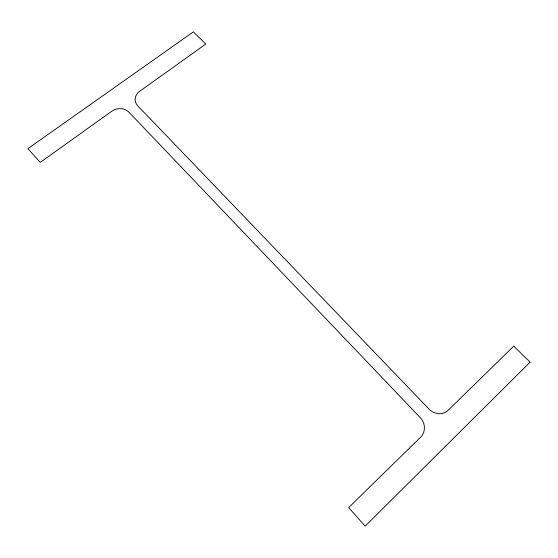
<?xml version="1.0" encoding="UTF-8"?>
<svg xmlns="http://www.w3.org/2000/svg" width="558" height="558" viewBox="0 0 558 558"><rect width="100%" height="100%" fill="white"/><g stroke="black" fill="none" stroke-linecap="round" stroke-linejoin="round"><path stroke-width="0.84" d="M530.1 362.156L365.176 526.124L348.631 507.613L420.565 437.263A14.299 13.315 50.9 0 0 420.23 417.621L129.003 112.256A12.248 10.539 -8 0 0 111.907 111.147L40.204 162.42L27.9 148.651L193.34 31.876L205.756 44.054L139.653 91.317A12.06 10.33 -5.2 0 0 137.826 105.901L429.025 409.098A14.096 12.967 46.1 0 0 448.227 410.214L513.758 346.127L530.1 362.156"/></g></svg>
